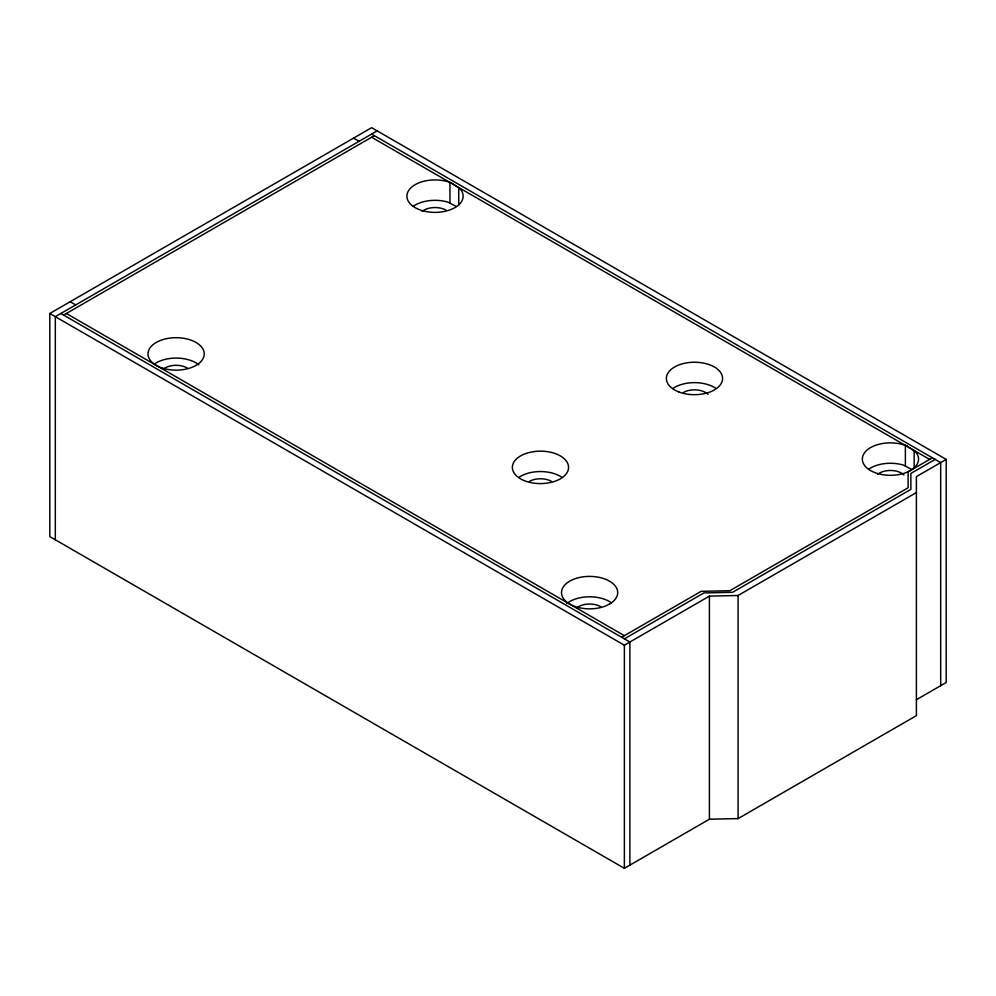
<?xml version="1.0" encoding="UTF-8"?>
<svg xmlns="http://www.w3.org/2000/svg" width="996" height="996" viewBox="0 0 996 996"><rect width="100%" height="100%" fill="white"/><g stroke="black" fill="none" stroke-linecap="round" stroke-linejoin="round"><path stroke-width="1.49" d="M946.2 459.405L916.395 476.623L916.395 715.651L738.086 818.6L709.413 819.21L624.368 868.313L49.8 536.595L49.8 313.491L371.633 127.687L946.2 459.405L946.2 682.509L916.395 699.715M377.148 130.874L55.315 316.678L55.315 539.782M63.595 315.085L374.396 135.655M621.604 637.253L701.134 591.338L729.807 590.715L908.115 487.779L908.115 471.843L932.405 457.811M624.368 638.847L703.898 592.931L732.57 592.309L910.867 489.372L910.867 473.436L935.157 459.405M49.8 313.491L624.368 645.221L709.413 596.118L738.086 595.496L916.395 492.559M456.23 206.483L447.777 202.088A28.1 16.222 0 0 0 413.178 206.346M911.651 469.415L903.21 465.032A28.1 16.222 0 0 0 868.599 469.278M371.633 134.062L940.685 462.592L940.685 685.696M371.633 137.249L929.642 459.405M353.543 138.12L359.07 141.308M70.168 301.726L75.696 304.913M66.359 313.491L624.368 635.66M60.843 313.491L629.883 642.034L629.883 865.126M914.154 450.466L914.154 467.958M905.376 445.399L905.376 465.804M738.086 595.496L738.086 818.6M709.413 596.118L709.413 819.21M624.368 645.221L624.368 868.313M458.733 187.534L458.733 205.014M449.955 182.467L449.955 202.86M529.424 481.404A15.612 9.014 0 0 1 551.498 481.404M154.28 364.1A28.1 16.222 0 0 1 198.864 364.773M163.307 369.167A15.612 9.014 0 0 1 187.273 368.01M422.204 211.401A15.612 9.014 0 0 1 446.183 210.243M683.43 392.474A15.612 9.014 0 0 1 707.994 394.341M672.848 388.49A28.1 16.222 0 0 1 715.576 388.141M519.402 477.034A28.1 16.222 0 0 1 562.13 477.445M877.625 474.345A15.612 9.014 0 0 1 903.97 474.98M566.849 603.489A28.1 16.222 0 0 1 611.432 602.817M576.771 607.884A15.612 9.014 0 0 1 600.75 606.713M609.465 604.099L606.116 605.755A28.1 16.222 0 0 1 562.267 596.417A28.1 16.222 0 0 1 593.99 576.597L598.272 577.194A28.1 16.222 0 0 1 609.465 604.099M534.354 451.537L530.133 452.284A28.1 16.222 0 0 0 513.587 472.129A28.1 16.222 0 0 0 546.567 483.209L550.788 482.462A28.1 16.222 0 0 0 567.334 462.617A28.1 16.222 0 0 0 534.354 451.537M451.549 183.027L447.777 181.695A28.1 16.222 0 0 0 407.264 193.61A28.1 16.222 0 0 0 439.423 212.185A28.1 16.222 0 0 0 460.065 188.792L451.549 183.027M906.97 445.959L903.21 444.627A28.1 16.222 0 0 0 862.685 456.554A28.1 16.222 0 0 0 894.844 475.117A28.1 16.222 0 0 0 915.486 451.723L906.97 445.959M162.074 367.972A28.1 16.222 0 0 0 204.23 353.916A28.1 16.222 0 0 0 162.074 339.86A28.1 16.222 0 0 0 162.074 367.972M678.899 391.963A28.1 16.222 0 0 0 722.523 379.501A28.1 16.222 0 0 0 682.011 363.914A28.1 16.222 0 0 0 678.899 391.963"/></g></svg>
